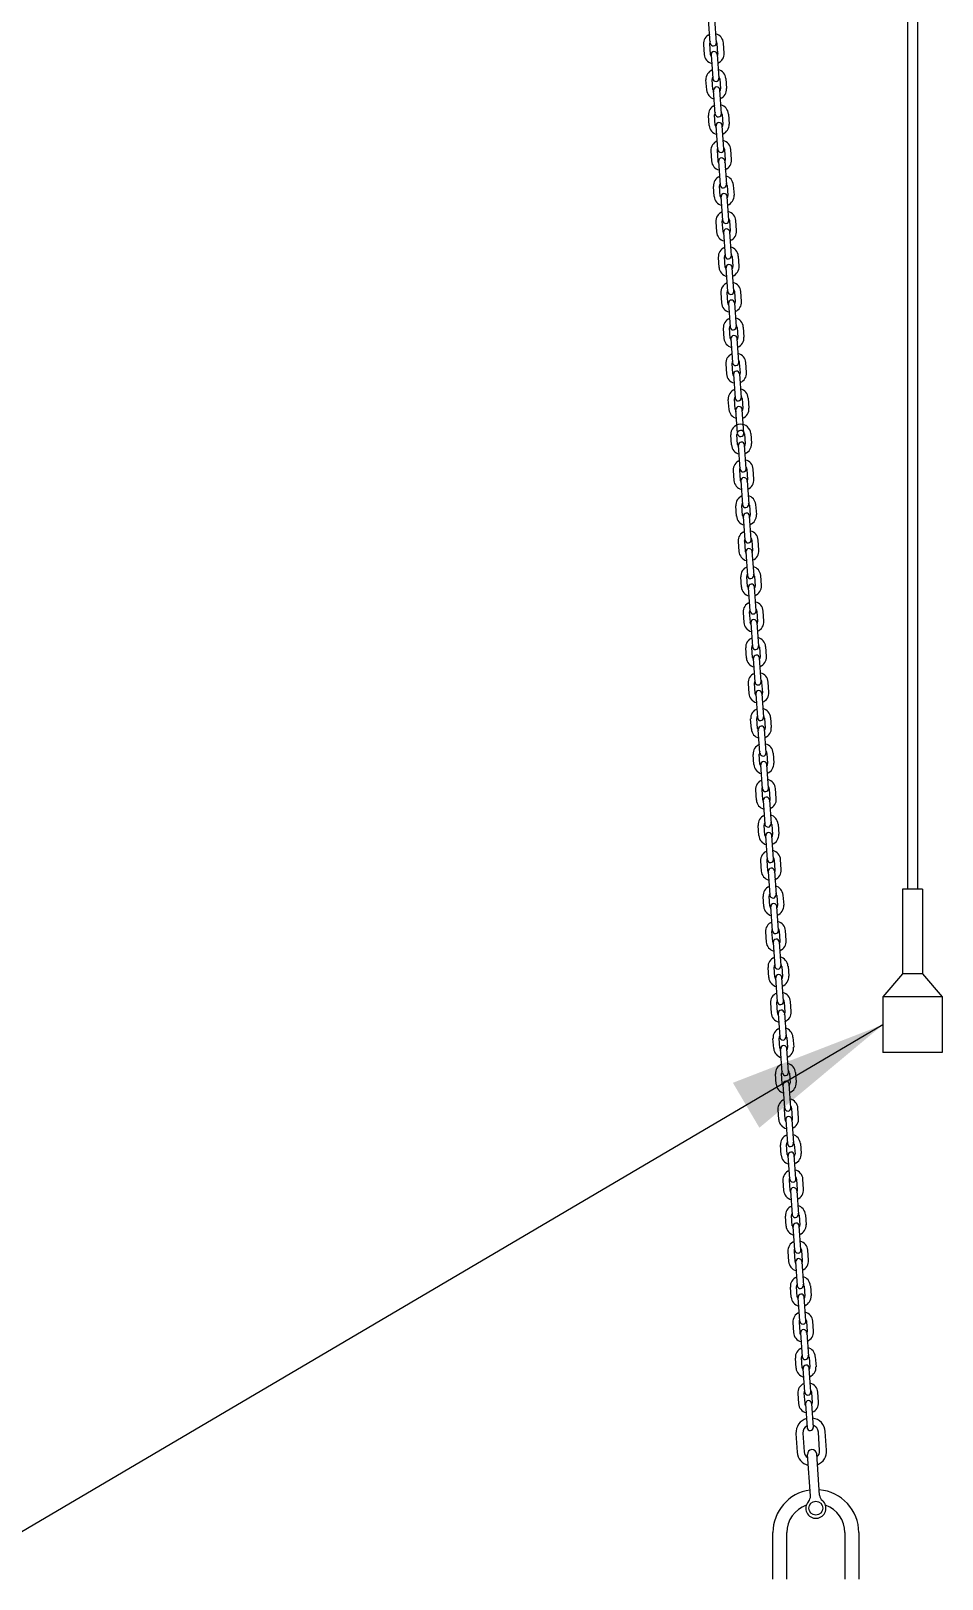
# Model space of a CAD drawing. Extents: x 0 to 216, y -5 to 280.
# Drawn here: x 109.89 to 123.55, y 99.52 to 122.74 of the extents above; entities that cross this region are included whole.
import ezdxf

# ---------------------------------------------------------------- set-up
doc = ezdxf.new("R2010")
doc.units = 0
doc.header["$LTSCALE"] = 10
doc.header["$MEASUREMENT"] = 0
doc.layers.add('CADdetails-7-VERYFINE', color=7, linetype='CONTINUOUS')
doc.layers.add('CADdetails-9-EXTRAFINE', color=9, linetype='CONTINUOUS')
doc.styles.add('CADdetails-DIMENSIONS', font='ARIALN.TTF', dxfattribs={"height": 2.38})
doc.dimstyles.new('CADdetails-LEADER', dxfattribs={"dimtxt": 2.38, "dimasz": 2.38, "dimexe": 0.5, "dimexo": 1.5, "dimgap": 1, "dimtad": 0, "dimzin": 0, "dimdsep": 46, "dimtxsty": 'CADdetails-DIMENSIONS', "dimcen": 1, "dimclrd": 256, "dimclre": 256, "dimclrt": 256, "dimadec": 0, "dimazin": 0, "dimtfac": 1, "dimtdec": 4, "dimtofl": 0, "dimtmove": 0, "dimatfit": 3, "dimfxl": 1, "dimtolj": 1, "dimtzin": 0, "dimarcsym": 0})

msp = doc.modelspace()

# ---------------------------------------------------------------- linework, layer by layer
at = {"layer": 'CADdetails-9-EXTRAFINE', "linetype": 'Continuous'}
for p, q in [((123.031, 156.91), (123.031, 109.867)), ((123.179, 156.91), (123.179, 109.867)), ((120.074, 122.555), (120.049, 122.913)), ((120.166, 122.561), (120.141, 122.919)), ((119.972, 122.536), (119.982, 122.385)), ((120.063, 122.542), (120.074, 122.391)), ((120.087, 122.38), (120.112, 122.022)), ((120.178, 122.387), (120.203, 122.029)), ((120.189, 122.4), (120.179, 122.55)), ((120.281, 122.406), (120.27, 122.556)), ((120.02, 121.853), (120.009, 122.003)), ((120.111, 121.859), (120.1, 122.009)), ((120.216, 122.018), (120.227, 121.867)), ((120.308, 122.024), (120.318, 121.873)), ((120.149, 121.49), (120.124, 121.848)), ((120.24, 121.496), (120.215, 121.854)), ((120.057, 121.32), (120.046, 121.471)), ((120.148, 121.326), (120.138, 121.477)), ((120.253, 121.485), (120.264, 121.334)), ((120.345, 121.491), (120.355, 121.341)), ((120.186, 120.957), (120.161, 121.315)), ((120.278, 120.964), (120.253, 121.321)), ((120.083, 120.938), (120.094, 120.787)), ((120.175, 120.944), (120.185, 120.794)), ((120.198, 120.783), (120.223, 120.425)), ((120.29, 120.789), (120.315, 120.431)), ((120.301, 120.802), (120.291, 120.952)), ((120.393, 120.808), (120.382, 120.959)), ((120.131, 120.255), (120.121, 120.405)), ((120.223, 120.261), (120.212, 120.412)), ((120.328, 120.42), (120.338, 120.269)), ((120.419, 120.426), (120.43, 120.276)), ((120.261, 119.892), (120.236, 120.25)), ((120.352, 119.899), (120.327, 120.256)), ((120.158, 119.873), (120.168, 119.722)), ((120.249, 119.879), (120.26, 119.729)), ((120.376, 119.737), (120.365, 119.887)), ((120.467, 119.743), (120.457, 119.894)), ((120.273, 119.718), (120.298, 119.36)), ((120.364, 119.724), (120.389, 119.366)), ((120.297, 119.196), (120.287, 119.347)), ((120.402, 119.355), (120.413, 119.204)), ((120.494, 119.361), (120.504, 119.211)), ((120.206, 119.19), (120.195, 119.34)), ((120.335, 118.827), (120.31, 119.185)), ((120.427, 118.834), (120.402, 119.191)), ((120.232, 118.808), (120.243, 118.657)), ((120.324, 118.814), (120.334, 118.664)), ((120.347, 118.653), (120.372, 118.295)), ((120.439, 118.659), (120.464, 118.301)), ((120.45, 118.672), (120.44, 118.822)), ((120.542, 118.678), (120.531, 118.829)), ((120.28, 118.125), (120.27, 118.275)), ((120.372, 118.131), (120.361, 118.282)), ((120.477, 118.29), (120.487, 118.139)), ((120.568, 118.296), (120.579, 118.146)), ((120.41, 117.762), (120.385, 118.12)), ((120.501, 117.769), (120.476, 118.126)), ((120.307, 117.743), (120.317, 117.592)), ((120.398, 117.749), (120.409, 117.599)), ((120.525, 117.607), (120.514, 117.757)), ((120.616, 117.613), (120.606, 117.764)), ((120.422, 117.587), (120.447, 117.23)), ((120.513, 117.594), (120.538, 117.236)), ((120.355, 117.06), (120.344, 117.21)), ((120.446, 117.066), (120.436, 117.217)), ((120.484, 116.697), (120.459, 117.055)), ((120.551, 117.225), (120.562, 117.074)), ((120.576, 116.704), (120.551, 117.061)), ((120.643, 117.231), (120.653, 117.081)), ((120.392, 116.527), (120.381, 116.678)), ((120.483, 116.534), (120.473, 116.684)), ((120.589, 116.692), (120.599, 116.542)), ((120.68, 116.699), (120.691, 116.548)), ((120.521, 116.165), (120.496, 116.522)), ((120.613, 116.171), (120.588, 116.529)), ((120.419, 116.145), (120.429, 115.995)), ((120.51, 116.152), (120.521, 116.001)), ((120.636, 116.009), (120.626, 116.16)), ((120.728, 116.016), (120.717, 116.166)), ((120.534, 115.99), (120.559, 115.632)), ((120.625, 115.996), (120.65, 115.639)), ((120.754, 115.634), (120.765, 115.483)), ((120.466, 115.462), (120.456, 115.613)), ((120.558, 115.469), (120.547, 115.619)), ((120.596, 115.1), (120.571, 115.457)), ((120.687, 115.106), (120.662, 115.464)), ((120.663, 115.627), (120.674, 115.477)), ((120.493, 115.08), (120.504, 114.93)), ((120.585, 115.087), (120.595, 114.936)), ((120.711, 114.944), (120.7, 115.095)), ((120.802, 114.951), (120.792, 115.101)), ((120.608, 114.925), (120.633, 114.567)), ((120.699, 114.931), (120.725, 114.574)), ((120.541, 114.397), (120.53, 114.548)), ((120.632, 114.404), (120.622, 114.554)), ((120.738, 114.562), (120.748, 114.412)), ((120.829, 114.569), (120.839, 114.418)), ((120.67, 114.035), (120.645, 114.392)), ((120.762, 114.041), (120.737, 114.399)), ((120.568, 114.015), (120.578, 113.865)), ((120.659, 114.022), (120.67, 113.871)), ((120.785, 113.879), (120.775, 114.03)), ((120.877, 113.886), (120.866, 114.036)), ((120.683, 113.86), (120.708, 113.502)), ((120.774, 113.866), (120.799, 113.509)), ((120.615, 113.332), (120.605, 113.483)), ((120.707, 113.339), (120.696, 113.489)), ((120.745, 112.97), (120.72, 113.327)), ((120.836, 112.976), (120.811, 113.334)), ((120.812, 113.497), (120.823, 113.347)), ((120.903, 113.504), (120.914, 113.353)), ((120.642, 112.95), (120.653, 112.8)), ((120.733, 112.957), (120.744, 112.806)), ((120.86, 112.814), (120.849, 112.965)), ((120.951, 112.821), (120.941, 112.971)), ((120.757, 112.795), (120.782, 112.437)), ((120.848, 112.801), (120.873, 112.444)), ((120.69, 112.267), (120.679, 112.418)), ((120.781, 112.274), (120.771, 112.424)), ((120.886, 112.432), (120.897, 112.282)), ((120.978, 112.439), (120.988, 112.288)), ((120.819, 111.905), (120.794, 112.262)), ((120.911, 111.911), (120.886, 112.269)), ((120.727, 111.735), (120.716, 111.885)), ((120.818, 111.741), (120.808, 111.892)), ((120.856, 111.372), (120.831, 111.73)), ((120.948, 111.379), (120.923, 111.736)), ((120.924, 111.9), (120.934, 111.749)), ((121.015, 111.906), (121.026, 111.756)), ((120.754, 111.353), (120.764, 111.202)), ((120.845, 111.359), (120.856, 111.209)), ((120.971, 111.217), (120.961, 111.367)), ((121.063, 111.223), (121.052, 111.374)), ((120.869, 111.197), (120.894, 110.84)), ((120.96, 111.204), (120.985, 110.846)), ((120.801, 110.67), (120.791, 110.82)), ((120.893, 110.676), (120.882, 110.827)), ((120.998, 110.835), (121.009, 110.684)), ((121.09, 110.841), (121.1, 110.691)), ((120.931, 110.307), (120.906, 110.665)), ((121.022, 110.313), (120.997, 110.671)), ((120.92, 110.294), (120.93, 110.144)), ((121.046, 110.152), (121.035, 110.302)), ((121.137, 110.158), (121.127, 110.309)), ((120.828, 110.288), (120.839, 110.137)), ((120.943, 110.132), (120.968, 109.775)), ((121.035, 110.139), (121.06, 109.781)), ((122.957, 109.867), (122.957, 108.595)), ((123.253, 109.867), (122.957, 109.867)), ((123.253, 109.867), (123.253, 108.595)), ((120.876, 109.605), (120.865, 109.755)), ((120.967, 109.611), (120.957, 109.762)), ((121.005, 109.242), (120.98, 109.6)), ((121.097, 109.248), (121.072, 109.606)), ((121.073, 109.77), (121.083, 109.619)), ((121.164, 109.776), (121.175, 109.626)), ((120.903, 109.223), (120.913, 109.072)), ((120.994, 109.229), (121.005, 109.079)), ((121.12, 109.087), (121.11, 109.237)), ((121.212, 109.093), (121.201, 109.244)), ((121.018, 109.067), (121.043, 108.71)), ((121.109, 109.074), (121.134, 108.716)), ((120.95, 108.54), (120.94, 108.69)), ((121.042, 108.546), (121.031, 108.697)), ((121.147, 108.705), (121.158, 108.554)), ((121.239, 108.711), (121.249, 108.561)), ((121.08, 108.177), (121.055, 108.535)), ((121.171, 108.183), (121.146, 108.541)), ((122.957, 108.595), (122.662, 108.252)), ((123.253, 108.595), (122.957, 108.595)), ((123.253, 108.595), (123.548, 108.252)), ((122.662, 108.252), (122.662, 107.413)), ((123.548, 108.252), (122.662, 108.252)), ((123.548, 108.252), (123.548, 107.413)), ((120.977, 108.158), (120.988, 108.007)), ((121.069, 108.164), (121.079, 108.014)), ((121.092, 108.002), (121.117, 107.645)), ((121.195, 108.022), (121.184, 108.172)), ((121.184, 108.009), (121.209, 107.651)), ((121.286, 108.028), (121.276, 108.179)), ((121.025, 107.475), (121.014, 107.625)), ((121.116, 107.481), (121.106, 107.632)), ((121.222, 107.64), (121.232, 107.489)), ((121.313, 107.646), (121.324, 107.496)), ((121.154, 107.112), (121.129, 107.47)), ((121.246, 107.118), (121.221, 107.476)), ((123.548, 107.413), (122.662, 107.413)), ((121.062, 106.942), (121.052, 107.093)), ((121.154, 106.949), (121.143, 107.099)), ((121.259, 107.107), (121.269, 106.957)), ((121.35, 107.113), (121.361, 106.963)), ((121.192, 106.579), (121.167, 106.937)), ((121.283, 106.586), (121.258, 106.944)), ((121.398, 106.43), (121.388, 106.581)), ((121.089, 106.56), (121.099, 106.41)), ((121.18, 106.566), (121.191, 106.416)), ((121.204, 106.405), (121.229, 106.047)), ((121.295, 106.411), (121.32, 106.053)), ((121.307, 106.424), (121.296, 106.575)), ((121.137, 105.877), (121.126, 106.028)), ((121.228, 105.883), (121.218, 106.034)), ((121.333, 106.042), (121.344, 105.892)), ((121.425, 106.048), (121.435, 105.898)), ((121.266, 105.514), (121.241, 105.872)), ((121.358, 105.521), (121.333, 105.879)), ((121.163, 105.495), (121.174, 105.345)), ((121.255, 105.501), (121.265, 105.351)), ((121.381, 105.359), (121.371, 105.51)), ((121.473, 105.365), (121.462, 105.516)), ((121.278, 105.34), (121.303, 104.982)), ((121.37, 105.346), (121.395, 104.988)), ((121.211, 104.812), (121.201, 104.963)), ((121.303, 104.818), (121.292, 104.969)), ((121.408, 104.977), (121.418, 104.827)), ((121.499, 104.983), (121.51, 104.833)), ((121.341, 104.449), (121.316, 104.807)), ((121.432, 104.456), (121.407, 104.814)), ((121.238, 104.43), (121.248, 104.28)), ((121.329, 104.436), (121.34, 104.286)), ((121.353, 104.275), (121.378, 103.917)), ((121.444, 104.281), (121.469, 103.923)), ((121.456, 104.294), (121.445, 104.445)), ((121.547, 104.3), (121.536, 104.451)), ((121.286, 103.747), (121.275, 103.898)), ((121.377, 103.753), (121.366, 103.904)), ((121.482, 103.912), (121.493, 103.762)), ((121.574, 103.918), (121.584, 103.768)), ((121.415, 103.384), (121.39, 103.742)), ((121.506, 103.391), (121.481, 103.749)), ((121.312, 103.365), (121.323, 103.215)), ((121.404, 103.371), (121.414, 103.221)), ((121.53, 103.229), (121.519, 103.38)), ((121.621, 103.235), (121.611, 103.386)), ((121.427, 103.21), (121.452, 102.852)), ((121.519, 103.216), (121.544, 102.858)), ((121.36, 102.682), (121.35, 102.832)), ((121.451, 102.688), (121.441, 102.839)), ((121.49, 102.319), (121.464, 102.677)), ((121.581, 102.326), (121.556, 102.683)), ((121.557, 102.847), (121.567, 102.696)), ((121.648, 102.853), (121.659, 102.703)), ((121.387, 102.3), (121.397, 102.149)), ((121.478, 102.306), (121.489, 102.156)), ((121.604, 102.164), (121.594, 102.314)), ((121.696, 102.17), (121.685, 102.321)), ((121.502, 102.145), (121.527, 101.787)), ((121.593, 102.151), (121.618, 101.793)), ((121.462, 101.706), (121.481, 101.428)), ((121.713, 101.445), (121.694, 101.722)), ((121.817, 101.452), (121.798, 101.73)), ((121.358, 101.699), (121.377, 101.421)), ((121.574, 100.766), (121.531, 101.385)), ((121.713, 100.776), (121.67, 101.395)), ((121.013, 99.518), (121.013, 100.214)), ((121.222, 99.518), (121.222, 100.214)), ((122.092, 100.214), (122.092, 99.518)), ((122.301, 100.214), (122.301, 99.518))]:
    msp.add_line(p, q, dxfattribs=at)
msp.add_circle((121.657, 100.58), 0.104, dxfattribs=at)
for centre, radius, start, end in [((120.121, 122.546), 0.15, 111.9469, 184), ((120.121, 122.546), 0.15, 4, 76.0531), ((120.132, 122.395), 0.15, 184, 256.0531), ((120.121, 122.546), 0.058, 146.4527, 184), ((120.12, 122.558), 0.0458, 184, 4), ((120.132, 122.395), 0.058, 184, 221.5473), ((120.132, 122.383), 0.0458, 4, 184), ((120.121, 122.546), 0.058, 4, 41.5473), ((120.132, 122.395), 0.058, 326.4527, 4), ((120.132, 122.395), 0.15, 291.9469, 4), ((120.158, 122.013), 0.15, 111.9469, 184), ((120.158, 122.013), 0.15, 4, 76.0531), ((120.158, 122.013), 0.058, 146.4527, 184), ((120.157, 122.026), 0.0458, 184, 4), ((120.158, 122.013), 0.058, 4, 41.5473), ((120.169, 121.863), 0.15, 184, 256.0531), ((120.169, 121.863), 0.058, 184, 221.5473), ((120.17, 121.851), 0.0458, 4, 184), ((120.169, 121.863), 0.058, 326.4527, 4), ((120.169, 121.863), 0.15, 291.9469, 4), ((120.196, 121.481), 0.15, 111.9469, 184), ((120.196, 121.481), 0.058, 146.4527, 184), ((120.195, 121.493), 0.0458, 184, 4), ((120.196, 121.481), 0.15, 4, 76.0531), ((120.196, 121.481), 0.058, 4, 41.5473), ((120.206, 121.33), 0.15, 184, 256.0531), ((120.206, 121.33), 0.058, 184, 221.5473), ((120.207, 121.318), 0.0458, 4, 184), ((120.206, 121.33), 0.058, 326.4527, 4), ((120.206, 121.33), 0.15, 291.9469, 4), ((120.233, 120.948), 0.15, 111.9469, 184), ((120.233, 120.948), 0.058, 146.4527, 184), ((120.233, 120.948), 0.15, 4, 76.0531), ((120.233, 120.948), 0.058, 4, 41.5473), ((120.243, 120.798), 0.15, 184, 256.0531), ((120.243, 120.798), 0.058, 184, 221.5473), ((120.232, 120.961), 0.0458, 184, 4), ((120.244, 120.786), 0.0458, 4, 184), ((120.243, 120.798), 0.058, 326.4527, 4), ((120.243, 120.798), 0.15, 291.9469, 4), ((120.27, 120.416), 0.15, 111.9469, 184), ((120.27, 120.416), 0.15, 4, 76.0531), ((120.27, 120.416), 0.058, 146.4527, 184), ((120.269, 120.428), 0.0458, 184, 4), ((120.281, 120.253), 0.0458, 4, 184), ((120.27, 120.416), 0.058, 4, 41.5473), ((120.281, 120.265), 0.15, 291.9469, 4), ((120.281, 120.265), 0.15, 184, 256.0531), ((120.281, 120.265), 0.058, 184, 221.5473), ((120.281, 120.265), 0.058, 326.4527, 4), ((120.307, 119.883), 0.15, 111.9469, 184), ((120.307, 119.883), 0.058, 146.4527, 184), ((120.306, 119.896), 0.0458, 184, 4), ((120.307, 119.883), 0.15, 4, 76.0531), ((120.307, 119.883), 0.058, 4, 41.5473), ((120.318, 119.733), 0.15, 184, 256.0531), ((120.318, 119.733), 0.058, 184, 221.5473), ((120.319, 119.721), 0.0458, 4, 184), ((120.318, 119.733), 0.058, 326.4527, 4), ((120.318, 119.733), 0.15, 291.9469, 4), ((120.344, 119.351), 0.15, 111.9469, 184), ((120.344, 119.351), 0.058, 146.4527, 184), ((120.344, 119.363), 0.0458, 184, 4), ((120.344, 119.351), 0.15, 4, 76.0531), ((120.344, 119.351), 0.058, 4, 41.5473), ((120.355, 119.2), 0.15, 184, 256.0531), ((120.355, 119.2), 0.058, 184, 221.5473), ((120.356, 119.188), 0.0458, 4, 184), ((120.355, 119.2), 0.058, 326.4527, 4), ((120.355, 119.2), 0.15, 291.9469, 4), ((120.382, 118.818), 0.15, 111.9469, 184), ((120.382, 118.818), 0.15, 4, 76.0531), ((120.392, 118.668), 0.15, 184, 256.0531), ((120.382, 118.818), 0.058, 146.4527, 184), ((120.392, 118.668), 0.058, 184, 221.5473), ((120.381, 118.831), 0.0458, 184, 4), ((120.393, 118.656), 0.0458, 4, 184), ((120.382, 118.818), 0.058, 4, 41.5473), ((120.392, 118.668), 0.058, 326.4527, 4), ((120.392, 118.668), 0.15, 291.9469, 4), ((120.419, 118.286), 0.15, 111.9469, 184), ((120.419, 118.286), 0.15, 4, 76.0531), ((120.419, 118.286), 0.058, 146.4527, 184), ((120.418, 118.298), 0.0458, 184, 4), ((120.419, 118.286), 0.058, 4, 41.5473), ((120.429, 118.135), 0.15, 184, 256.0531), ((120.429, 118.135), 0.058, 184, 221.5473), ((120.43, 118.123), 0.0458, 4, 184), ((120.429, 118.135), 0.058, 326.4527, 4), ((120.429, 118.135), 0.15, 291.9469, 4), ((120.456, 117.753), 0.15, 111.9469, 184), ((120.456, 117.753), 0.058, 146.4527, 184), ((120.455, 117.765), 0.0458, 184, 4), ((120.456, 117.753), 0.15, 4, 76.0531), ((120.456, 117.753), 0.058, 4, 41.5473), ((120.467, 117.603), 0.15, 184, 256.0531), ((120.467, 117.603), 0.058, 184, 221.5473), ((120.468, 117.591), 0.0458, 4, 184), ((120.467, 117.603), 0.058, 326.4527, 4), ((120.467, 117.603), 0.15, 291.9469, 4), ((120.493, 117.221), 0.15, 111.9469, 184), ((120.493, 117.221), 0.15, 4, 76.0531), ((120.493, 117.221), 0.058, 4, 41.5473), ((120.504, 117.07), 0.15, 184, 256.0531), ((120.493, 117.221), 0.058, 146.4527, 184), ((120.504, 117.07), 0.058, 184, 221.5473), ((120.493, 117.233), 0.0458, 184, 4), ((120.505, 117.058), 0.0458, 4, 184), ((120.504, 117.07), 0.058, 326.4527, 4), ((120.504, 117.07), 0.15, 291.9469, 4), ((120.531, 116.688), 0.15, 4, 184), ((120.531, 116.688), 0.058, 4, 184), ((120.53, 116.7), 0.0458, 184, 4), ((120.542, 116.526), 0.0458, 4, 184), ((120.541, 116.538), 0.15, 184, 256.0531), ((120.541, 116.538), 0.058, 184, 221.5473), ((120.541, 116.538), 0.058, 326.4527, 4), ((120.541, 116.538), 0.15, 291.9469, 4), ((120.568, 116.156), 0.15, 111.9469, 184), ((120.568, 116.156), 0.058, 146.4527, 184), ((120.567, 116.168), 0.0458, 184, 4), ((120.568, 116.156), 0.15, 4, 76.0531), ((120.568, 116.156), 0.058, 4, 41.5473), ((120.578, 116.005), 0.15, 184, 256.0531), ((120.578, 116.005), 0.058, 184, 221.5473), ((120.579, 115.993), 0.0458, 4, 184), ((120.578, 116.005), 0.058, 326.4527, 4), ((120.578, 116.005), 0.15, 291.9469, 4), ((120.605, 115.623), 0.15, 111.9469, 184), ((120.605, 115.623), 0.058, 146.4527, 184), ((120.604, 115.635), 0.0458, 184, 4), ((120.605, 115.623), 0.15, 4, 76.0531), ((120.605, 115.623), 0.058, 4, 41.5473), ((120.616, 115.473), 0.15, 184, 256.0531), ((120.616, 115.473), 0.058, 184, 221.5473), ((120.617, 115.461), 0.0458, 4, 184), ((120.616, 115.473), 0.058, 326.4527, 4), ((120.616, 115.473), 0.15, 291.9469, 4), ((120.642, 115.091), 0.15, 111.9469, 184), ((120.642, 115.091), 0.15, 4, 76.0531), ((120.642, 115.091), 0.058, 146.4527, 184), ((120.653, 114.94), 0.058, 184, 221.5473), ((120.642, 115.103), 0.0458, 184, 4), ((120.654, 114.928), 0.0458, 4, 184), ((120.642, 115.091), 0.058, 4, 41.5473), ((120.653, 114.94), 0.058, 326.4527, 4), ((120.653, 114.94), 0.15, 291.9469, 4), ((120.653, 114.94), 0.15, 184, 256.0531), ((120.68, 114.558), 0.15, 4, 76.0531), ((120.68, 114.558), 0.15, 111.9469, 184), ((120.68, 114.558), 0.058, 146.4527, 184), ((120.679, 114.57), 0.0458, 184, 4), ((120.68, 114.558), 0.058, 4, 41.5473), ((120.69, 114.408), 0.15, 184, 256.0531), ((120.69, 114.408), 0.058, 184, 221.5473), ((120.691, 114.396), 0.0458, 4, 184), ((120.69, 114.408), 0.058, 326.4527, 4), ((120.69, 114.408), 0.15, 291.9469, 4), ((120.717, 114.026), 0.15, 111.9469, 184), ((120.717, 114.026), 0.058, 146.4527, 184), ((120.716, 114.038), 0.0458, 184, 4), ((120.717, 114.026), 0.15, 4, 76.0531), ((120.717, 114.026), 0.058, 4, 41.5473), ((120.727, 113.875), 0.15, 184, 256.0531), ((120.727, 113.875), 0.058, 184, 221.5473), ((120.728, 113.863), 0.0458, 4, 184), ((120.727, 113.875), 0.058, 326.4527, 4), ((120.727, 113.875), 0.15, 291.9469, 4), ((120.754, 113.493), 0.15, 111.9469, 184), ((120.754, 113.493), 0.15, 4, 76.0531), ((120.765, 113.343), 0.15, 184, 256.0531), ((120.754, 113.493), 0.058, 146.4527, 184), ((120.765, 113.343), 0.058, 184, 221.5473), ((120.753, 113.505), 0.0458, 184, 4), ((120.765, 113.331), 0.0458, 4, 184), ((120.754, 113.493), 0.058, 4, 41.5473), ((120.765, 113.343), 0.058, 326.4527, 4), ((120.765, 113.343), 0.15, 291.9469, 4), ((120.791, 112.961), 0.15, 111.9469, 184), ((120.791, 112.961), 0.15, 4, 76.0531), ((120.791, 112.961), 0.058, 146.4527, 184), ((120.79, 112.973), 0.0458, 184, 4), ((120.791, 112.961), 0.058, 4, 41.5473), ((120.802, 112.81), 0.15, 184, 256.0531), ((120.802, 112.81), 0.058, 184, 221.5473), ((120.803, 112.798), 0.0458, 4, 184), ((120.802, 112.81), 0.058, 326.4527, 4), ((120.802, 112.81), 0.15, 291.9469, 4), ((120.829, 112.428), 0.15, 111.9469, 184), ((120.829, 112.428), 0.058, 146.4527, 184), ((120.828, 112.44), 0.0458, 184, 4), ((120.829, 112.428), 0.15, 4, 76.0531), ((120.829, 112.428), 0.058, 4, 41.5473), ((120.839, 112.278), 0.15, 184, 256.0531), ((120.839, 112.278), 0.058, 184, 221.5473), ((120.84, 112.266), 0.0458, 4, 184), ((120.839, 112.278), 0.058, 326.4527, 4), ((120.839, 112.278), 0.15, 291.9469, 4), ((120.866, 111.896), 0.15, 111.9469, 184), ((120.866, 111.896), 0.058, 146.4527, 184), ((120.866, 111.896), 0.15, 4, 76.0531), ((120.866, 111.896), 0.058, 4, 41.5473), ((120.876, 111.745), 0.15, 184, 256.0531), ((120.876, 111.745), 0.058, 184, 221.5473), ((120.865, 111.908), 0.0458, 184, 4), ((120.877, 111.733), 0.0458, 4, 184), ((120.876, 111.745), 0.058, 326.4527, 4), ((120.876, 111.745), 0.15, 291.9469, 4), ((120.903, 111.363), 0.15, 111.9469, 184), ((120.903, 111.363), 0.15, 4, 76.0531), ((120.903, 111.363), 0.058, 146.4527, 184), ((120.902, 111.375), 0.0458, 184, 4), ((120.914, 111.201), 0.0458, 4, 184), ((120.903, 111.363), 0.058, 4, 41.5473), ((120.914, 111.213), 0.15, 291.9469, 4), ((120.914, 111.213), 0.15, 184, 256.0531), ((120.914, 111.213), 0.058, 184, 221.5473), ((120.914, 111.213), 0.058, 326.4527, 4), ((120.94, 110.831), 0.15, 111.9469, 184), ((120.94, 110.831), 0.058, 146.4527, 184), ((120.939, 110.843), 0.0458, 184, 4), ((120.94, 110.831), 0.15, 4, 76.0531), ((120.94, 110.831), 0.058, 4, 41.5473), ((120.951, 110.68), 0.15, 184, 256.0531), ((120.951, 110.68), 0.058, 184, 221.5473), ((120.952, 110.668), 0.0458, 4, 184), ((120.951, 110.68), 0.058, 326.4527, 4), ((120.951, 110.68), 0.15, 291.9469, 4), ((120.978, 110.298), 0.15, 111.9469, 184), ((120.978, 110.298), 0.058, 146.4527, 184), ((120.977, 110.31), 0.0458, 184, 4), ((120.978, 110.298), 0.15, 4, 76.0531), ((120.978, 110.298), 0.058, 4, 41.5473), ((120.988, 110.148), 0.15, 184, 256.0531), ((120.988, 110.148), 0.058, 184, 221.5473), ((120.989, 110.135), 0.0458, 4, 184), ((120.988, 110.148), 0.058, 326.4527, 4), ((120.988, 110.148), 0.15, 291.9469, 4), ((121.015, 109.766), 0.15, 111.9469, 184), ((121.015, 109.766), 0.15, 4, 76.0531), ((121.025, 109.615), 0.15, 184, 256.0531), ((121.015, 109.766), 0.058, 146.4527, 184), ((121.025, 109.615), 0.058, 184, 221.5473), ((121.014, 109.778), 0.0458, 184, 4), ((121.026, 109.603), 0.0458, 4, 184), ((121.015, 109.766), 0.058, 4, 41.5473), ((121.025, 109.615), 0.058, 326.4527, 4), ((121.025, 109.615), 0.15, 291.9469, 4), ((121.052, 109.233), 0.15, 111.9469, 184), ((121.052, 109.233), 0.15, 4, 76.0531), ((121.052, 109.233), 0.058, 146.4527, 184), ((121.051, 109.245), 0.0458, 184, 4), ((121.052, 109.233), 0.058, 4, 41.5473), ((121.063, 109.083), 0.15, 184, 256.0531), ((121.063, 109.083), 0.058, 184, 221.5473), ((121.063, 109.07), 0.0458, 4, 184), ((121.063, 109.083), 0.058, 326.4527, 4), ((121.063, 109.083), 0.15, 291.9469, 4), ((121.089, 108.701), 0.15, 111.9469, 184), ((121.089, 108.701), 0.058, 146.4527, 184), ((121.088, 108.713), 0.0458, 184, 4), ((121.089, 108.701), 0.15, 4, 76.0531), ((121.089, 108.701), 0.058, 4, 41.5473), ((121.1, 108.55), 0.15, 184, 256.0531), ((121.1, 108.55), 0.058, 184, 221.5473), ((121.101, 108.538), 0.0458, 4, 184), ((121.1, 108.55), 0.058, 326.4527, 4), ((121.1, 108.55), 0.15, 291.9469, 4), ((121.126, 108.168), 0.15, 111.9469, 184), ((121.126, 108.168), 0.15, 4, 76.0531), ((121.126, 108.168), 0.058, 4, 41.5473), ((121.137, 108.018), 0.15, 184, 256.0531), ((121.126, 108.168), 0.058, 146.4527, 184), ((121.137, 108.018), 0.058, 184, 221.5473), ((121.126, 108.18), 0.0458, 184, 4), ((121.138, 108.005), 0.0458, 4, 184), ((121.137, 108.018), 0.058, 326.4527, 4), ((121.137, 108.018), 0.15, 291.9469, 4), ((121.164, 107.636), 0.15, 111.9469, 184), ((121.164, 107.636), 0.15, 4, 76.0531), ((121.164, 107.636), 0.058, 146.4527, 184), ((121.163, 107.648), 0.0458, 184, 4), ((121.175, 107.473), 0.0458, 4, 184), ((121.164, 107.636), 0.058, 4, 41.5473), ((121.174, 107.485), 0.15, 184, 256.0531), ((121.174, 107.485), 0.058, 184, 221.5473), ((121.174, 107.485), 0.058, 326.4527, 4), ((121.174, 107.485), 0.15, 291.9469, 4), ((121.201, 107.103), 0.15, 111.9469, 184), ((121.201, 107.103), 0.058, 146.4527, 184), ((121.2, 107.115), 0.0458, 184, 4), ((121.201, 107.103), 0.15, 4, 76.0531), ((121.201, 107.103), 0.058, 4, 41.5473), ((121.211, 106.953), 0.15, 184, 256.0531), ((121.211, 106.953), 0.058, 184, 221.5473), ((121.212, 106.94), 0.0458, 4, 184), ((121.211, 106.953), 0.058, 326.4527, 4), ((121.211, 106.953), 0.15, 291.9469, 4), ((121.238, 106.571), 0.15, 111.9469, 184), ((121.238, 106.571), 0.058, 146.4527, 184), ((121.237, 106.583), 0.0458, 184, 4), ((121.238, 106.571), 0.15, 4, 76.0531), ((121.238, 106.571), 0.058, 4, 41.5473), ((121.249, 106.42), 0.15, 184, 256.0531), ((121.249, 106.42), 0.058, 184, 221.5473), ((121.25, 106.408), 0.0458, 4, 184), ((121.249, 106.42), 0.058, 326.4527, 4), ((121.249, 106.42), 0.15, 291.9469, 4), ((121.275, 106.038), 0.15, 111.9469, 184), ((121.275, 106.038), 0.15, 4, 76.0531), ((121.275, 106.038), 0.058, 146.4527, 184), ((121.286, 105.888), 0.058, 184, 221.5473), ((121.275, 106.05), 0.0458, 184, 4), ((121.287, 105.875), 0.0458, 4, 184), ((121.275, 106.038), 0.058, 4, 41.5473), ((121.286, 105.888), 0.058, 326.4527, 4), ((121.286, 105.888), 0.15, 291.9469, 4), ((121.286, 105.888), 0.15, 184, 256.0531), ((121.313, 105.506), 0.15, 4, 76.0531), ((121.313, 105.506), 0.15, 111.9469, 184), ((121.313, 105.506), 0.058, 146.4527, 184), ((121.312, 105.518), 0.0458, 184, 4), ((121.313, 105.506), 0.058, 4, 41.5473), ((121.323, 105.355), 0.15, 184, 256.0531), ((121.323, 105.355), 0.058, 184, 221.5473), ((121.324, 105.343), 0.0458, 4, 184), ((121.323, 105.355), 0.058, 326.4527, 4), ((121.323, 105.355), 0.15, 291.9469, 4), ((121.35, 104.973), 0.15, 111.9469, 184), ((121.35, 104.973), 0.058, 146.4527, 184), ((121.349, 104.985), 0.0458, 184, 4), ((121.35, 104.973), 0.15, 4, 76.0531), ((121.35, 104.973), 0.058, 4, 41.5473), ((121.36, 104.823), 0.15, 184, 256.0531), ((121.36, 104.823), 0.058, 184, 221.5473), ((121.361, 104.81), 0.0458, 4, 184), ((121.36, 104.823), 0.058, 326.4527, 4), ((121.36, 104.823), 0.15, 291.9469, 4), ((121.387, 104.44), 0.15, 111.9469, 184), ((121.387, 104.44), 0.15, 4, 76.0531), ((121.398, 104.29), 0.15, 184, 256.0531), ((121.387, 104.44), 0.058, 146.4527, 184), ((121.398, 104.29), 0.058, 184, 221.5473), ((121.386, 104.453), 0.0458, 184, 4), ((121.399, 104.278), 0.0458, 4, 184), ((121.387, 104.44), 0.058, 4, 41.5473), ((121.398, 104.29), 0.058, 326.4527, 4), ((121.398, 104.29), 0.15, 291.9469, 4), ((121.424, 103.908), 0.15, 111.9469, 184), ((121.424, 103.908), 0.15, 4, 76.0531), ((121.424, 103.908), 0.058, 146.4527, 184), ((121.424, 103.92), 0.0458, 184, 4), ((121.436, 103.745), 0.0458, 4, 184), ((121.424, 103.908), 0.058, 4, 41.5473), ((121.435, 103.757), 0.15, 184, 256.0531), ((121.435, 103.757), 0.058, 184, 221.5473), ((121.435, 103.757), 0.058, 326.4527, 4), ((121.435, 103.757), 0.15, 291.9469, 4), ((121.462, 103.375), 0.15, 111.9469, 184), ((121.462, 103.375), 0.058, 146.4527, 184), ((121.461, 103.388), 0.0458, 184, 4), ((121.462, 103.375), 0.15, 4, 76.0531), ((121.462, 103.375), 0.058, 4, 41.5473), ((121.472, 103.225), 0.15, 184, 256.0531), ((121.472, 103.225), 0.058, 184, 221.5473), ((121.473, 103.213), 0.0458, 4, 184), ((121.472, 103.225), 0.058, 326.4527, 4), ((121.472, 103.225), 0.15, 291.9469, 4), ((121.499, 102.843), 0.15, 111.9469, 184), ((121.499, 102.843), 0.058, 146.4527, 184), ((121.499, 102.843), 0.15, 4, 76.0531), ((121.499, 102.843), 0.058, 4, 41.5473), ((121.509, 102.692), 0.15, 184, 256.0531), ((121.509, 102.692), 0.058, 184, 221.5473), ((121.498, 102.855), 0.0458, 184, 4), ((121.51, 102.68), 0.0458, 4, 184), ((121.509, 102.692), 0.058, 326.4527, 4), ((121.509, 102.692), 0.15, 291.9469, 4), ((121.536, 102.31), 0.15, 111.9469, 184), ((121.536, 102.31), 0.15, 4, 76.0531), ((121.536, 102.31), 0.058, 146.4527, 184), ((121.535, 102.323), 0.0458, 184, 4), ((121.547, 102.148), 0.0458, 4, 184), ((121.536, 102.31), 0.058, 4, 41.5473), ((121.547, 102.16), 0.058, 326.4527, 4), ((121.547, 102.16), 0.15, 291.9469, 4), ((121.547, 102.16), 0.15, 184, 256.0531), ((121.547, 102.16), 0.058, 184, 221.5473), ((121.578, 101.714), 0.22, 4, 81.9093), ((121.578, 101.714), 0.22, 106.0907, 184), ((121.578, 101.714), 0.116, 117.3058, 184), ((121.572, 101.79), 0.0458, 184, 4), ((121.578, 101.714), 0.116, 4, 70.6942), ((121.597, 101.436), 0.22, 184, 255.5269), ((121.597, 101.436), 0.116, 184, 236.8401), ((121.6, 101.39), 0.0696, 4, 184), ((121.597, 101.436), 0.116, 311.1599, 4), ((121.597, 101.436), 0.22, 292.4731, 4), ((121.657, 100.214), 0.644, 97.9288, 180), ((121.657, 100.214), 0.644, 0, 85.5064), ((121.829, 100.784), 0.116, 184.0003, 229.9209), ((121.657, 100.214), 0.435, 109.3097, 180), ((121.657, 100.58), 0.151, 138.0298, 49.9704), ((121.459, 100.758), 0.116, 318.0791, 3.9997), ((121.657, 100.214), 0.435, 0, 70.62)]:
    msp.add_arc(centre, radius, start, end, dxfattribs=at)

# ---------------------------------------------------------------- leaders
at = {"layer": 'CADdetails-7-VERYFINE'}
msp.add_leader([(122.662, 107.832), (103.696, 96.657), (102.939, 96.657)], dimstyle='CADdetails-LEADER', override={"dimgap": 1, "dimtad": 0}, dxfattribs=at)

doc.saveas('drawing.dxf')
